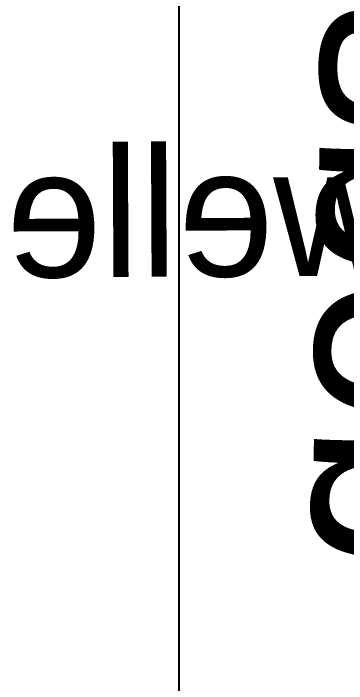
# Model space of a CAD drawing. Header units: millimetres. Extents: x 0 to 168, y 0 to 109.
# Drawn here: x 31.02 to 36.21, y 60.9 to 71.33 of the extents above; entities that cross this region are included whole.
import ezdxf

# ---------------------------------------------------------------- set-up
doc = ezdxf.new("R2010")
doc.units = ezdxf.units.MM
for name, color, linetype in [('BottomLayer', 5, 'Continuous'), ('BottomOverlay', 54, 'Continuous'), ('TopLayer', 1, 'Continuous')]:
    doc.layers.add(name, color=color, linetype=linetype)
doc.styles.add('Comic Sans MS', font='comic.ttf', dxfattribs={"height": 0.2})

msp = doc.modelspace()

# ---------------------------------------------------------------- linework, layer by layer
at = {"layer": 'BottomLayer'}
for p, q in [((33.605, 65.425), (33.605, 78.519)), ((33.605, 36.195), (33.605, 65.425))]:
    msp.add_line(p, q, dxfattribs=at)
at = {"layer": 'TopLayer'}
for p, q in [((33.605, 65.425), (33.605, 78.519)), ((33.605, 36.195), (33.605, 65.425))]:
    msp.add_line(p, q, dxfattribs=at)

# ---------------------------------------------------------------- texts
at = {"layer": 'BottomOverlay', "style": 'Comic Sans MS', "text_generation_flag": 2}
for s, height, rotation, p in [('alkohol != dödsknark', 3.048, 268.9088, (35.305, 44.011)), ('& Zehner von Trägerwelle', 2, 0.2744, (61.684, 67.366))]:
    msp.add_text(s, height=height, rotation=rotation, dxfattribs=at).set_placement(p)

doc.saveas('drawing.dxf')
